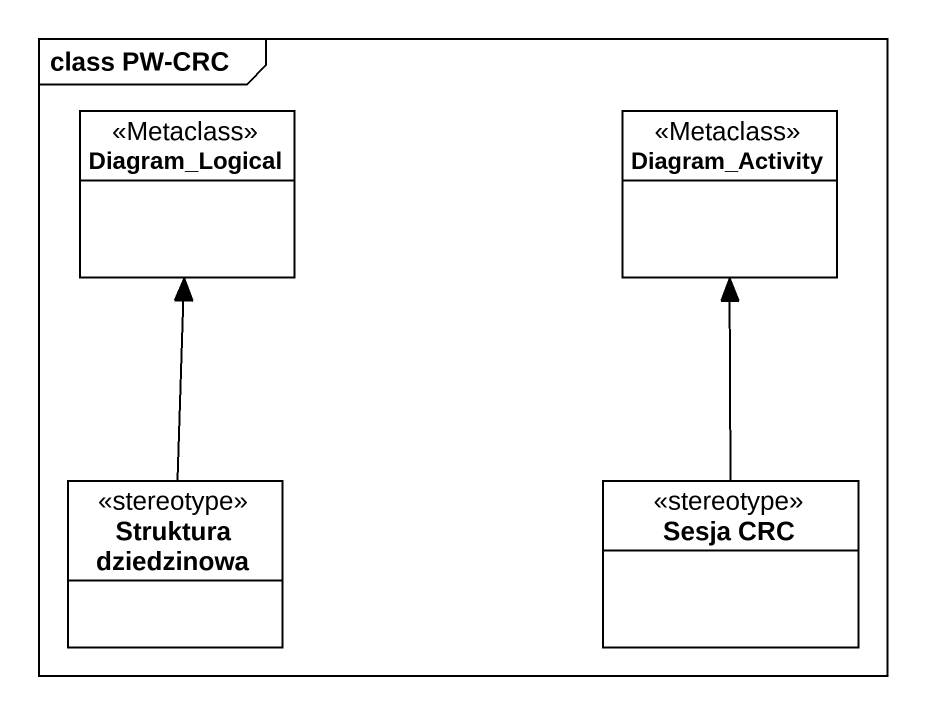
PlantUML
@startuml
mainframe class PW-CRC
hide circle
hide empty members
class Diagram_Logical <<Metaclass>>
class Diagram_Activity <<Metaclass>>
class "Struktura dziedzinowa" as Struktura_dziedzinowa <<stereotype>>
class "Sesja CRC" as Sesja_CRC <<stereotype>>
Struktura_dziedzinowa -up-> Diagram_Logical
Sesja_CRC -up-> Diagram_Activity
@enduml
